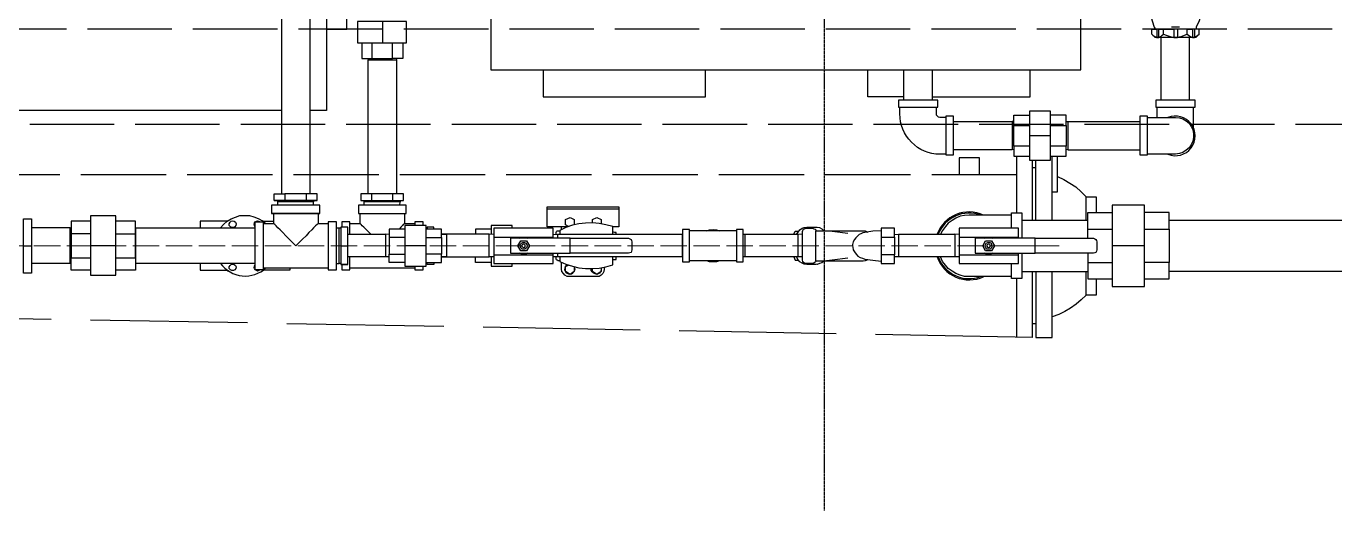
# Model space of a CAD drawing. Header units: millimetres. Extents: x -300 to 383236, y -195106 to -144646.
# Drawn here: x 24744 to 25972, y -175799 to -175343 of the extents above; entities that cross this region are included whole.
import ezdxf

# ---------------------------------------------------------------- set-up
doc = ezdxf.new("R2010")
doc.units = ezdxf.units.MM
doc.header["$LTSCALE"] = 60
doc.linetypes.add('CENTER2', pattern=[28.575, 19.05, -3.175, 3.175, -3.175])
doc.linetypes.add('PDF_IMPORT', pattern=[1, 0.8, -0.2])
doc.layers.add('CENTER', color=1, linetype='CENTER2')
doc.layers.add('EQUIPMENT', color=253, linetype='Continuous', lineweight=0)

# ---------------------------------------------------------------- blocks, each defined once
blk = doc.blocks.new('A$C44261593')
h = blk.add_hatch()
h.set_pattern_fill('ANSI31', color=253, scale=100)
h.set_pattern_definition([(45, (0, -50460), (-224.5064, 224.5064), [])])
edge = h.paths.add_edge_path()
edge.add_line((-58347, -14256), (-58347, -14056))
edge.add_line((-58347, -14056), (-57547, -14056))
edge.add_line((-57547, -14056), (-57547, -15056))
edge.add_line((-57547, -15056), (-60547, -15056))
edge.add_line((-60547, -15056), (-60547, -31056))
edge.add_line((-60547, -31056), (-57647, -31056))
edge.add_line((-57647, -31056), (-57647, -32268))
edge.add_line((-57647, -32268), (-43347, -32268))
edge.add_line((-43347, -32268), (-43347, -29256))
edge.add_line((-43347, -29256), (-34347, -29256))
edge.add_line((-34347, -29256), (-34347, -14206))
edge.add_line((-34347, -14206), (-33547, -14206))
edge.add_line((-33547, -14206), (-33547, -29256))
edge.add_line((-33547, -29256), (-30497, -29256))
edge.add_line((-30497, -29256), (-30497, -30056))
edge.add_line((-30497, -30056), (-30547, -30056))
edge.add_line((-30547, -30056), (-30547, -34906))
edge.add_line((-30547, -34906), (-30569.2, -34906))
edge.add_arc((-31589.7, -35133.7), 1045.6, 12.5777, 76.5787)
edge.add_line((-31347, -34116.7), (-31347, -30056))
edge.add_line((-31347, -30056), (-42547, -30056))
edge.add_line((-42547, -30056), (-42547, -34906))
edge.add_line((-42547, -34906), (-43347, -34906))
edge.add_line((-43347, -34906), (-43347, -33068))
edge.add_line((-43347, -33068), (-57647, -33068))
edge.add_line((-57647, -33068), (-57647, -34906))
edge.add_line((-57647, -34906), (-58447, -34906))
edge.add_line((-58447, -34906), (-58447, -31856))
edge.add_line((-58447, -31856), (-66197, -31856))
edge.add_line((-66197, -31856), (-66197, -31056))
edge.add_line((-66197, -31056), (-61347, -31056))
edge.add_line((-61347, -31056), (-61347, -14256))
edge.add_line((-61347, -14256), (-58347, -14256))

msp = doc.modelspace()

# ---------------------------------------------------------------- linework, layer by layer
at = {"layer": 'CENTER', "color": 253, "ltscale": 0.001}
msp.add_line((25493, -174462.6), (25493, -175796.7), dxfattribs=at)
at = {"layer": 'EQUIPMENT', "color": 253, "lineweight": 25}
for points in [[(24983.6, -175421.8), (24721.2, -175421.8), (24721.2, -175158.2)], [(25026, -175215.9), (25026, -175421.8), (25010.4, -175421.8)], [(25026, -175345.6), (25045, -175345.6), (25045, -175215.9)], [(25180, -175302.7), (25180, -175381.8), (25180, -175382.6), (25180, -175383.4), (25180, -175383.7), (25733.7, -175383.7), (25733.7, -175383.4), (25733.7, -175382.6), (25733.7, -175381.8), (25733.7, -175244.7)], [(25803.6, -175291.6), (25803.6, -175291.8), (25802.8, -175293.4), (25800.7, -175299.5), (25798.8, -175305.6), (25797.8, -175312), (25797.2, -175318.6), (25797.8, -175324.9), (25798.8, -175331.3), (25800.7, -175337.6), (25802.8, -175343.7), (25803.6, -175345.3), (25803.6, -175345.6)], [(25842, -175291.6), (25842, -175291.8), (25842.2, -175293.4), (25844.9, -175299.5), (25846.7, -175305.6), (25847.5, -175312), (25848, -175318.6), (25847.5, -175324.9), (25846.7, -175331.3), (25844.9, -175337.6), (25842.2, -175343.7), (25842, -175345.3), (25842, -175345.6)], [(24983.6, -175307.7), (24983.6, -175499.8)], [(25010.4, -175307.7), (25010.4, -175499.8)], [(25078.4, -175338.4), (25078.4, -175358.3)], [(25800.4, -175350.3), (25800.4, -175345.6), (25805.2, -175345.6), (25805.2, -175353.2)], [(25807, -175353.2), (25807, -175345.6), (25811.5, -175345.6)], [(25809.1, -175412.2), (25809.1, -175353.5)], [(25811.5, -175350.3), (25811.5, -175345.6), (25821, -175345.6), (25821, -175353.2)], [(25826.3, -175343.7), (25822.6, -175343.7), (25818.9, -175343.7)], [(25833.7, -175350.3), (25833.7, -175345.6), (25824.5, -175345.6), (25824.5, -175353.2)], [(25833.7, -175345.6), (25838.5, -175345.6), (25838.5, -175353.2)], [(25835.9, -175412.2), (25835.9, -175353.5)], [(25844.9, -175350.3), (25844.9, -175345.6), (25840.4, -175345.6), (25840.4, -175353.2)], [(25059, -175358.3), (25059, -175373.1), (25068.6, -175373.1), (25087.9, -175373.1), (25087.9, -175358.3)], [(25068.6, -175358.3), (25068.6, -175373.1)], [(25097.4, -175358.3), (25097.4, -175373.1), (25087.9, -175373.1)], [(25064.9, -175373.1), (25064.9, -175374.4)], [(25064.9, -175499.8), (25064.9, -175374.4), (25065.4, -175374.4), (25066.2, -175374.4), (25067.8, -175374.4), (25069.6, -175374.4), (25072.3, -175374.4), (25075.2, -175374.4), (25078.4, -175374.4), (25081.3, -175374.4), (25083.9, -175374.4), (25086.6, -175374.4), (25088.4, -175374.4), (25090, -175374.4), (25091.3, -175374.4), (25091.6, -175374.4), (25091.6, -175499.8)], [(25091.3, -175373.1), (25091.6, -175374.4)], [(25229.2, -175383.7), (25229.2, -175409.1), (25381.6, -175409.1), (25381.6, -175383.7)], [(25567.8, -175409.1), (25534, -175409.1), (25534, -175383.7)], [(25567.8, -175412.2), (25567.8, -175383.7)], [(25594.6, -175409.1), (25686.4, -175409.1), (25686.4, -175383.7)], [(25594.6, -175412.2), (25594.6, -175383.7)], [(25607.5, -175428.4), (25601.4, -175428.4), (25600.4, -175428.1), (25599.3, -175427), (25598.3, -175426.3), (25598.3, -175424.9), (25598.3, -175418.8)], [(25671, -175435.8), (25671, -175426.3), (25685.6, -175426.3)], [(25720.2, -175435.8), (25720.2, -175426.3), (25705.4, -175426.3)], [(25796.2, -175428.4), (25802.3, -175428.4), (25805.7, -175428.4), (25809.1, -175428.4), (25812.3, -175428.4), (25815.2, -175428.4), (25817.9, -175428.4), (25820, -175428.4), (25821.6, -175428.4), (25822.1, -175428.4), (25822.6, -175428.4), (25826.3, -175428.6), (25829.5, -175429.7), (25832.7, -175431.5), (25835.6, -175433.7), (25837.5, -175436.8), (25839, -175440), (25839.6, -175443.7), (25839.6, -175447.2), (25839, -175450.6), (25837.5, -175454), (25835.6, -175456.9), (25832.7, -175459.1), (25829.5, -175461.2), (25826.3, -175462), (25822.6, -175462.8), (25822.1, -175462.8), (25821.6, -175462.8), (25820, -175462.8), (25817.9, -175462.8), (25815.2, -175462.8), (25812.3, -175462.8), (25809.1, -175462.8), (25805.7, -175462.8), (25802.3, -175462.8), (25796.2, -175462.8)], [(25805.4, -175428.4), (25805.4, -175424.9), (25805.4, -175418.8)], [(25839.6, -175438.2), (25839.6, -175435.2), (25839.6, -175432.1), (25839.6, -175428.4), (25839.6, -175424.9), (25839.6, -175418.8)], [(25614.1, -175432.1), (25669.4, -175432.1), (25669.4, -175432.6), (25669.4, -175433.4), (25669.4, -175435), (25669.4, -175436.8), (25669.4, -175439.5), (25669.4, -175442.4), (25669.4, -175445.6), (25669.4, -175448.5), (25669.4, -175451.1), (25669.4, -175453.8), (25669.4, -175455.6), (25669.4, -175457.2), (25669.4, -175458.5), (25669.4, -175458.8), (25614.1, -175458.8)], [(25671, -175432.1), (25669.4, -175432.1)], [(25685.6, -175455.1), (25671, -175455.1), (25671, -175435.8), (25685.6, -175435.8)], [(25705.4, -175435.8), (25720.2, -175435.8), (25720.2, -175455.1), (25705.4, -175455.1)], [(25720.2, -175432.1), (25721.8, -175432.1), (25721.8, -175432.6), (25721.8, -175433.4), (25721.8, -175435), (25721.8, -175436.8), (25721.8, -175439.5), (25721.8, -175442.4), (25721.8, -175445.6), (25721.8, -175448.5), (25721.8, -175451.1), (25721.8, -175453.8), (25721.8, -175455.6), (25721.8, -175457.2), (25721.8, -175458.5), (25721.8, -175458.8), (25720.2, -175458.5)], [(25721.8, -175432.1), (25789.6, -175432.1)], [(25705.4, -175445.6), (25685.6, -175445.6)], [(25638.8, -175482.1), (25638.8, -175466.2), (25638.5, -175466.2), (25637.4, -175466.2), (25635.8, -175466.2), (25634, -175466.2), (25631.3, -175466.2), (25629.2, -175466.2), (25626.6, -175466.2), (25624.5, -175466.2), (25622.1, -175466.2), (25621, -175466.2), (25620, -175466.2), (25619.7, -175466.2), (25619.7, -175482.1)], [(25671, -175458.5), (25669.4, -175458.8)], [(25671, -175455.1), (25671, -175464.6), (25685.6, -175464.6)], [(25673.7, -175517.8), (25673.7, -175510.7), (25673.7, -175504), (25673.7, -175497.2), (25673.7, -175491.3), (25673.7, -175485.8), (25673.7, -175480.8), (25673.7, -175476.3), (25673.7, -175472.6), (25673.7, -175469.1), (25673.7, -175466.5), (25673.7, -175464.6)], [(25705.4, -175464.6), (25720.2, -175464.6), (25720.2, -175455.1)], [(25707, -175524.7), (25707, -175517), (25707, -175509.9), (25707, -175503), (25707, -175496.6), (25707, -175490.5), (25707, -175485.3), (25707, -175480.2), (25707, -175464.6)], [(25707, -175498), (25711.8, -175498), (25711.8, -175464.6)], [(25721.8, -175458.8), (25789.6, -175458.8)], [(25688.5, -175524.7), (25688.5, -175517), (25688.5, -175509.6), (25688.5, -175503), (25688.5, -175496.4), (25688.5, -175490.3), (25688.5, -175485), (25688.5, -175479.7), (25688.5, -175475.5), (25688.5, -175471.5), (25688.5, -175468.3)], [(25691.7, -175475.7), (25688.5, -175475.7)], [(25691.7, -175524.7), (25691.7, -175517), (25691.7, -175509.6), (25691.7, -175503), (25691.7, -175496.4), (25691.7, -175490.3), (25691.7, -175485), (25691.7, -175479.7), (25691.7, -175475.5), (25691.7, -175471.5), (25691.7, -175468.3)], [(25711.8, -175483.7), (25717.9, -175486.6), (25723.4, -175489.8), (25729.2, -175493.5), (25734.3, -175498), (25738.8, -175502.7)], [(24980.2, -175510.7), (24980.2, -175507.5), (24980.2, -175506.2), (24976.8, -175506.2), (24976.8, -175499.8), (24986.8, -175499.8)], [(25007.2, -175506.2), (25017.2, -175506.2), (25017.2, -175499.8), (25007.2, -175499.8)], [(25068, -175499.8), (25058, -175499.8), (25058, -175506.2), (25068, -175506.2), (25088.2, -175506.2), (25088.2, -175499.8), (25068, -175499.8), (25068, -175506.2)], [(25088.2, -175506.2), (25098.2, -175506.2), (25098.2, -175499.8), (25088.2, -175499.8)], [(25738.8, -175524.7), (25738.8, -175519.9), (25738.8, -175515.4), (25738.8, -175511.4), (25738.8, -175508.3), (25738.8, -175505.9), (25738.8, -175504.3), (25738.8, -175503), (25738.8, -175502.7), (25748.3, -175502.7), (25748.3, -175503), (25748.3, -175504), (25748.3, -175505.6), (25748.3, -175507.7), (25748.3, -175510.7), (25748.3, -175513.8), (25748.3, -175517.5)], [(25019.6, -175518.3), (25019.6, -175510.7), (25019.4, -175510.7), (25018.3, -175510.7), (25016.5, -175510.7), (25014.1, -175510.7), (25011.7, -175510.7), (25008.5, -175510.7), (25004.5, -175510.7), (25000.8, -175510.7), (24997.1, -175510.7), (24993.2, -175510.7), (24989.5, -175510.7), (24986, -175510.7), (24982.8, -175510.7), (24979.9, -175510.7), (24977.6, -175510.7), (24976, -175510.7), (24974.9, -175510.7), (24974.4, -175510.7), (24974.4, -175518.3)], [(24976.8, -175506.2), (24986.8, -175506.2)], [(25017.2, -175506.2), (25013.8, -175506.2), (25013.5, -175506.2), (25012.5, -175506.2), (25010.6, -175506.2), (25008.5, -175506.2), (25005.6, -175506.2), (25002.4, -175506.2), (24999, -175506.2), (24995.5, -175506.2), (24991.8, -175506.2), (24988.7, -175506.2), (24986, -175506.2), (24983.4, -175506.2), (24981.8, -175506.2), (24980.5, -175506.2), (24980.2, -175506.2)], [(25013.8, -175506.2), (25013.8, -175507.5), (25013.5, -175507.5), (25012.5, -175507.5), (25010.6, -175507.5), (25008.5, -175507.5), (25005.6, -175507.5), (25002.4, -175507.5), (24999, -175507.5), (24995.5, -175507.5), (24991.8, -175507.5), (24988.7, -175507.5), (24986, -175507.5), (24983.4, -175507.5), (24981.8, -175507.5), (24980.5, -175507.5), (24980.2, -175507.5)], [(25013.8, -175510.7), (25013.8, -175507.5)], [(25095, -175506.2), (25095, -175507.5), (25094.8, -175507.5), (25093.4, -175507.5), (25091.9, -175507.5), (25089.5, -175507.5), (25086.6, -175507.5), (25083.4, -175507.5), (25080, -175507.5), (25076.5, -175507.5), (25072.8, -175507.5), (25069.6, -175507.5), (25067, -175507.5), (25064.6, -175507.5), (25062.8, -175507.5), (25061.7, -175507.5), (25061.4, -175507.5), (25061.4, -175506.2)], [(25061.4, -175510.7), (25061.4, -175507.5)], [(25094.8, -175510.7), (25095, -175507.5)], [(25300.3, -175514.4), (25233.1, -175514.4), (25233.1, -175512.2), (25300.3, -175512.2), (25300.3, -175514.4), (25300.3, -175531), (25294.5, -175531)], [(25252.2, -175531), (25233.1, -175531), (25233.1, -175514.4)], [(24741.5, -175548.8), (24749, -175548.8), (24749, -175574.2), (24741.5, -175574.2), (24741.5, -175548.8), (24741.5, -175523.4), (24749, -175523.4), (24749, -175548.8)], [(24804.3, -175525.7), (24786.3, -175525.7), (24786.3, -175537.4), (24786.3, -175560.1), (24804.3, -175560.1)], [(24828.3, -175537.4), (24846.6, -175537.4), (24846.6, -175525.7), (24828.3, -175525.7)], [(24933.9, -175524.9), (24932.3, -175525.5), (24930.5, -175525.7), (24907.4, -175525.7), (24907.4, -175526.3), (24907.4, -175526.8), (24907.4, -175528.1), (24907.4, -175530), (24907.4, -175531.8)], [(24926.5, -175531.8), (24929.4, -175528.6), (24932.6, -175525.5), (24936.3, -175523.4), (24940.5, -175521.8), (24944.7, -175520.4), (24949, -175520.2), (24953.5, -175520.4), (24957.7, -175521.5), (24961.7, -175523.1), (24965.7, -175525.2), (24969.1, -175527.9)], [(24959, -175530.5), (24958.2, -175529.7), (24958, -175528.4), (24958.2, -175527.1), (24959, -175526.3), (24960.1, -175525.5), (24961.2, -175525.2), (24962.5, -175525.5), (24963.8, -175526.3)], [(24963.8, -175571.2), (24962.5, -175571.8), (24961.2, -175572.3), (24960.1, -175571.8), (24959, -175571.2), (24959, -175571), (24959, -175569.7), (24959, -175568.1), (24959, -175566), (24959, -175563), (24959, -175559.9), (24959, -175556.4), (24959, -175552.5), (24959, -175548.8), (24959, -175544.8), (24959, -175541.1), (24959, -175537.4), (24959, -175534.2), (24959, -175531.6), (24959, -175529.4), (24959, -175527.3), (24959, -175526.5), (24959, -175526.3), (24966.4, -175526.3), (24966.4, -175526.5), (24966.4, -175527.3), (24966.4, -175529.4), (24966.4, -175531.6), (24966.4, -175534.2), (24966.4, -175537.4), (24966.4, -175541.1), (24966.4, -175544.8), (24966.4, -175548.8), (24966.4, -175552.5), (24966.4, -175556.4), (24966.4, -175559.9), (24966.4, -175563), (24966.4, -175566), (24966.4, -175568.1), (24966.4, -175569.7), (24966.4, -175571), (24966.4, -175571.2), (24959, -175571.2)], [(24965.4, -175524.9), (24967.2, -175525.5), (24968.8, -175525.7), (24976.5, -175525.7)], [(25018, -175518.3), (25018, -175527.9), (25017.8, -175528.1), (25017, -175528.6), (25015.7, -175530), (25013.8, -175531.8), (25012, -175533.7), (25009.3, -175536.3), (25006.7, -175539.2), (25003.5, -175542.4), (25000.3, -175545.6), (24997.1, -175548.8), (24994, -175545.6), (24990.8, -175542.4), (24987.6, -175539.2), (24985, -175536.3), (24982.3, -175533.7), (24980.2, -175531.8), (24978.6, -175530), (24977.3, -175528.6), (24976.5, -175528.1), (24976.5, -175527.9), (24976.5, -175518.3)], [(25047.9, -175537.9), (25047.9, -175534.7), (25047.9, -175531.6), (25047.9, -175529.4), (25047.9, -175527.9), (25047.9, -175526.5), (25047.9, -175526.3), (25040.3, -175526.3), (25040.3, -175526.5), (25040.3, -175527.3), (25040.3, -175528.9), (25040.3, -175531.3)], [(25067.5, -175537.9), (25064.9, -175535.3), (25062.8, -175533.1), (25060.9, -175531.3), (25059.3, -175530), (25058.3, -175528.6), (25057.7, -175528.1), (25057.5, -175527.9), (25057.5, -175518.3)], [(25099, -175518.3), (25099, -175527.9), (25099, -175528.1), (25097.9, -175528.6), (25097.1, -175529.7), (25095.6, -175531.3), (25094, -175533.1)], [(25116.5, -175529.7), (25116.5, -175528.1), (25116.5, -175527.1), (25116.5, -175526.5), (25116.5, -175526.3), (25108.8, -175526.3), (25108.8, -175526.5), (25108.8, -175527.1), (25108.8, -175528.1), (25108.8, -175529.7)], [(25294.5, -175537.9), (25294.5, -175530.5), (25288.2, -175528.9), (25281.8, -175527.9), (25275.5, -175527.1), (25269.1, -175527.3), (25262.8, -175528.1), (25256.7, -175529.4), (25250.6, -175531.6), (25244.8, -175534.2), (25244.8, -175537.9)], [(25253, -175530.5), (25250.3, -175528.9), (25250.3, -175524.1), (25254.6, -175522), (25258.5, -175524.1), (25258.5, -175528.9)], [(25275.5, -175527.1), (25275.5, -175524.1), (25279.7, -175522), (25283.7, -175524.1), (25283.7, -175528.1)], [(25668.9, -175519.9), (25660.7, -175519.9), (25656.2, -175519.9), (25651.7, -175519.9), (25647.5, -175519.9), (25643.5, -175519.9), (25640.1, -175519.9), (25636.9, -175519.9), (25634, -175519.9), (25632.1, -175519.9), (25630.5, -175519.9), (25629.5, -175519.9), (25629.2, -175519.9), (25624.7, -175520.2), (25620.5, -175521), (25616.5, -175522.6), (25613.1, -175524.9), (25609.4, -175527.3), (25606.7, -175530.5), (25604.1, -175534.2), (25602.2, -175537.9)], [(25668.9, -175532.1), (25668.9, -175528.6), (25668.9, -175525.5), (25668.9, -175522.6), (25668.9, -175520.7), (25668.9, -175519.1), (25668.9, -175518.3), (25668.9, -175517.8), (25678.4, -175517.8), (25678.4, -175518.3), (25678.4, -175519.1), (25678.4, -175520.7), (25678.4, -175523.1), (25678.4, -175525.7), (25678.4, -175529.4), (25678.4, -175533.1), (25678.4, -175537.4), (25678.4, -175541.6)], [(25678.4, -175524.7), (25740.4, -175524.7)], [(25740.4, -175533.1), (25740.4, -175517.5), (25763.1, -175517.5)], [(25816.6, -175533.1), (25816.6, -175517.5), (25793.5, -175517.5)], [(25816.6, -175524.7), (26349.2, -175524.7), (26349.2, -175524.9), (26349.2, -175525.7), (26349.2, -175527.9), (26349.2, -175530.2), (26349.2, -175533.1), (26349.2, -175536.6), (26349.2, -175540.6), (26349.2, -175544.5), (26349.2, -175548.8), (26349.2, -175552.7), (26349.2, -175557), (26349.2, -175560.7), (26349.2, -175564.4), (26349.2, -175567), (26349.2, -175569.7), (26349.2, -175571.2), (26349.2, -175572.6), (26349.2, -175572.8), (25816.6, -175572.8)], [(24785.5, -175531.8), (24749, -175531.8)], [(24786.3, -175565.2), (24785.5, -175565.2), (24785.5, -175564.9), (24785.5, -175563.8), (24785.5, -175562), (24785.5, -175559.9), (24785.5, -175557), (24785.5, -175553.8), (24785.5, -175550.3), (24785.5, -175546.9), (24785.5, -175543.7), (24785.5, -175540.6), (24785.5, -175537.6), (24785.5, -175535), (24785.5, -175533.4), (24785.5, -175532.1), (24785.5, -175531.8), (24786.3, -175531.8)], [(24804.3, -175537.4), (24786.3, -175537.4)], [(24846.6, -175531.8), (24846.9, -175531.8)], [(24846.6, -175560.1), (24846.6, -175537.4)], [(24959, -175565.2), (24846.9, -175565.2), (24846.9, -175564.9), (24846.9, -175563.8), (24846.9, -175562), (24846.9, -175559.9), (24846.9, -175557), (24846.9, -175553.8), (24846.9, -175550.3), (24846.9, -175546.9), (24846.9, -175543.7), (24846.9, -175540.6), (24846.9, -175537.6), (24846.9, -175535), (24846.9, -175533.4), (24846.9, -175532.1), (24846.9, -175531.8), (24959, -175531.8)], [(24966.4, -175527.9), (24976.5, -175527.9)], [(25018, -175527.9), (25027.6, -175527.9)], [(25035.2, -175531.8), (25037.9, -175531.8)], [(25039.5, -175565.4), (25037.9, -175565.4), (25037.9, -175565.2), (25037.9, -175563.8), (25037.9, -175562.2), (25037.9, -175559.9), (25037.9, -175557), (25037.9, -175553.8), (25037.9, -175550.3), (25037.9, -175546.9), (25037.9, -175543.2), (25037.9, -175540), (25037.9, -175537.4), (25037.9, -175535), (25037.9, -175533.1), (25037.9, -175532.1), (25037.9, -175531.8), (25039.5, -175531.8)], [(25045.8, -175537.9), (25081.3, -175537.9), (25081.3, -175538.2), (25081.3, -175539.5), (25081.3, -175541.1), (25081.3, -175543.2), (25081.3, -175545.8), (25081.3, -175548.8), (25081.3, -175551.7), (25081.3, -175554), (25081.3, -175556.4), (25081.3, -175558), (25081.3, -175558.8), (25081.3, -175559.1), (25045.8, -175559.1)], [(25047.9, -175527.9), (25057.5, -175527.9)], [(25084.7, -175538.2), (25081.3, -175537.9)], [(25099.5, -175533.1), (25084.7, -175533.1), (25084.7, -175540.8), (25084.7, -175556.4), (25099.5, -175556.4)], [(25099, -175527.9), (25108.8, -175527.9)], [(25119.4, -175540.8), (25133.9, -175540.8), (25133.9, -175533.1), (25119.4, -175533.1), (25119.4, -175532.1), (25119.4, -175531.8), (25120.4, -175531.8)], [(25126.8, -175533.1), (25126.8, -175531.3), (25120.4, -175531.3), (25120.4, -175533.1)], [(25133.9, -175538.2), (25138.4, -175537.9), (25138.4, -175538.2), (25138.4, -175539.5), (25138.4, -175541.1), (25138.4, -175543.2), (25138.4, -175545.8), (25138.4, -175548.8), (25138.4, -175551.7), (25138.4, -175554), (25138.4, -175556.4), (25138.4, -175558), (25138.4, -175558.8), (25138.4, -175559.1), (25133.9, -175559.1), (25138.4, -175559.1), (25178.6, -175559.1), (25178.6, -175558.8), (25178.6, -175558), (25178.6, -175556.4), (25178.6, -175554), (25178.6, -175551.7), (25178.6, -175548.8), (25178.6, -175545.8), (25178.6, -175543.2), (25178.6, -175541.1), (25178.6, -175539.5), (25178.6, -175538.2), (25178.6, -175537.9), (25138.4, -175537.9), (25133.9, -175537.9)], [(25180.5, -175533.1), (25165.9, -175533.1), (25165.9, -175537.9)], [(25183.1, -175538.2), (25178.6, -175537.9)], [(25200.3, -175532.1), (25200.3, -175529.7), (25180.5, -175529.7), (25180.5, -175537.9)], [(25238.7, -175541.6), (25238.7, -175540.6), (25238.7, -175532.1), (25183.1, -175532.1), (25183.1, -175540.6), (25238.7, -175540.6)], [(25238.7, -175538.2), (25242.7, -175537.9), (25242.7, -175538.2), (25242.7, -175539), (25242.7, -175540), (25242.7, -175541.6)], [(25241.6, -175537.9), (25241.6, -175536.3), (25241.9, -175535.3), (25242.4, -175534.7), (25243.2, -175534.7), (25244.8, -175534.7)], [(25242.7, -175537.9), (25359.6, -175537.9), (25359.6, -175538.2), (25359.6, -175539.5), (25359.6, -175541.1), (25359.6, -175543.2), (25359.6, -175545.8), (25359.6, -175548.8), (25359.6, -175551.7), (25359.6, -175554), (25359.6, -175556.4), (25359.6, -175558), (25359.6, -175558.8), (25359.6, -175559.1), (25242.7, -175559.1)], [(25246.6, -175533.1), (25246.6, -175531)], [(25251.9, -175531), (25251.7, -175531)], [(25297.7, -175537.9), (25297.7, -175536.1), (25296.1, -175536.1), (25295.1, -175535.8), (25294.5, -175535), (25294.5, -175534.5)], [(25360.1, -175537.9), (25359.6, -175537.9)], [(25410.7, -175534.7), (25366.5, -175534.7)], [(25382.9, -175534.7), (25385.5, -175533.7), (25388.7, -175533.4), (25391.9, -175533.7), (25394.8, -175534.7)], [(25417, -175537.9), (25418.4, -175537.9), (25418.4, -175538.2), (25418.4, -175539.5), (25418.4, -175541.1), (25418.4, -175543.2), (25418.4, -175545.8), (25418.4, -175548.8), (25418.4, -175551.7), (25418.4, -175554), (25418.4, -175556.4), (25418.4, -175558), (25418.4, -175558.8), (25418.4, -175559.1), (25417, -175559.1)], [(25418.4, -175537.9), (25468.1, -175537.9), (25468.1, -175538.2), (25468.1, -175539.5), (25468.1, -175541.1), (25468.1, -175543.2), (25468.1, -175545.8), (25468.1, -175548.8), (25468.1, -175551.7), (25468.1, -175554), (25468.1, -175556.4), (25468.1, -175558), (25468.1, -175558.8), (25468.1, -175559.1), (25418.4, -175559.1)], [(25464.4, -175537.9), (25465.7, -175535), (25468.9, -175535)], [(25467, -175537.9), (25468.6, -175535.8), (25470.2, -175533.7), (25472.3, -175532.1), (25474.2, -175531.6), (25476.8, -175531.3), (25485.6, -175531.3)], [(25472.6, -175538.2), (25468.1, -175537.9)], [(25515.2, -175560.4), (25500.4, -175562.2), (25492.7, -175563), (25485.3, -175563), (25484.8, -175563.8), (25483.4, -175564.9), (25482.1, -175565.2), (25475.8, -175565.2), (25474.4, -175564.9), (25473.7, -175564.4), (25472.9, -175563.3), (25472.6, -175562), (25472.6, -175561.7), (25472.6, -175560.7), (25472.6, -175559.1), (25472.6, -175557), (25472.6, -175554.3), (25472.6, -175551.7), (25472.6, -175548.8), (25472.6, -175545.6), (25472.6, -175542.9), (25472.6, -175540.6), (25472.6, -175538.2), (25472.6, -175536.6), (25472.6, -175535.8), (25472.6, -175535.3), (25472.9, -175534.2), (25473.7, -175533.1), (25474.4, -175532.6), (25475.8, -175532.1), (25482.1, -175532.1), (25483.4, -175532.6), (25484.8, -175533.1), (25485.3, -175534.5), (25485.6, -175534.5), (25529.5, -175534.5), (25531.6, -175534.7), (25534, -175535.8)], [(25481.6, -175532.1), (25483.7, -175531.3), (25486.4, -175531.3), (25488.5, -175531.6), (25490.8, -175532.9), (25492.7, -175534.5)], [(25534, -175561.7), (25531.6, -175562.8), (25529.5, -175563), (25485.6, -175563), (25485.3, -175563), (25485.3, -175562.8), (25485.3, -175561.5), (25485.3, -175559.9), (25485.3, -175557.5), (25485.3, -175554.8), (25485.3, -175551.9), (25485.3, -175548.8), (25485.3, -175545.6), (25485.3, -175542.4), (25485.3, -175539.8), (25485.3, -175537.6), (25485.3, -175535.8), (25485.3, -175534.7), (25485.3, -175534.5), (25492.7, -175534.7), (25500.4, -175535), (25515.2, -175536.8)], [(25546.4, -175534.5), (25538.7, -175535), (25531.1, -175536.1), (25529.2, -175536.6), (25527.4, -175537.4), (25525.8, -175538.2), (25524.2, -175539.5), (25522.6, -175541.1), (25521.3, -175542.9), (25520.2, -175544.8), (25519.7, -175547.4), (25519.7, -175548.8), (25520, -175550.1), (25520.2, -175552.5), (25521.3, -175554.3), (25522.9, -175556.4), (25524.5, -175558.3), (25526.6, -175559.6), (25528.9, -175560.4), (25531.1, -175561.2), (25538.7, -175562.2), (25546.4, -175563)], [(25546.4, -175540.6), (25559.1, -175540.6), (25559.1, -175532.1), (25546.4, -175532.1), (25546.4, -175536.3), (25546.4, -175540.6), (25546.4, -175548.5), (25546.4, -175548.8), (25546.4, -175557), (25546.4, -175561.2), (25546.4, -175565.2), (25559.1, -175565.2), (25559.1, -175557)], [(25559.1, -175538.2), (25562.6, -175537.9), (25562.6, -175538.2), (25562.6, -175539.5), (25562.6, -175541.1), (25562.6, -175543.2), (25562.6, -175545.8), (25562.6, -175548.8), (25562.6, -175551.7), (25562.6, -175554), (25562.6, -175556.4), (25562.6, -175558), (25562.6, -175558.8), (25562.6, -175559.1), (25559.1, -175559.1)], [(25562.6, -175537.9), (25615.7, -175537.9), (25615.7, -175538.2), (25615.7, -175539.5), (25615.7, -175541.1), (25615.7, -175543.2), (25615.7, -175545.8), (25615.7, -175548.8), (25615.7, -175551.7), (25615.7, -175554), (25615.7, -175556.4), (25615.7, -175558), (25615.7, -175558.8), (25615.7, -175559.1), (25562.6, -175559.1)], [(25619.7, -175538.2), (25615.7, -175537.9)], [(25675.3, -175541.6), (25675.3, -175540.6), (25675.3, -175532.1), (25619.7, -175532.1), (25619.7, -175540.6), (25675.3, -175540.6)], [(25740.4, -175541.6), (25740.4, -175533.1), (25763.1, -175533.1)], [(25793.5, -175533.1), (25816.6, -175533.1), (25816.6, -175564.4), (25793.5, -175564.4)], [(24828.3, -175548.8), (24804.3, -175548.8)], [(25039.5, -175548.8), (25039.5, -175566.2)], [(25045.8, -175566.2), (25045.8, -175548.8)], [(25099.5, -175540.8), (25084.7, -175540.8)], [(25119.4, -175548.8), (25099.5, -175548.8)], [(25133.9, -175540.8), (25133.9, -175556.4), (25119.4, -175556.4)], [(25183.1, -175540.6), (25183.1, -175557), (25238.7, -175557)], [(25254.6, -175541.6), (25246.6, -175541.6), (25245.3, -175541.6), (25244.3, -175541.6), (25226, -175541.6), (25224.9, -175541.6), (25223.6, -175541.6), (25198.7, -175541.6), (25198.7, -175555.6), (25223.6, -175555.6), (25224.9, -175555.6), (25226, -175555.6), (25244.3, -175555.6), (25245.3, -175555.6), (25246.6, -175555.6), (25254.6, -175555.6)], [(25207.2, -175541.6), (25209.1, -175541.1), (25210.9, -175540.8), (25213, -175541.1), (25214.9, -175541.6)], [(25559.1, -175540.6), (25559.1, -175557), (25546.4, -175557)], [(25619.7, -175540.6), (25619.7, -175557), (25675.3, -175557)], [(25690.9, -175541.6), (25683.2, -175541.6), (25681.6, -175541.6), (25680.6, -175541.6), (25662.6, -175541.6), (25661.2, -175541.6), (25659.9, -175541.6), (25634.8, -175541.6), (25634.8, -175555.6), (25659.9, -175555.6), (25661.2, -175555.6), (25662.6, -175555.6), (25680.6, -175555.6), (25681.6, -175555.6), (25683.2, -175555.6), (25690.9, -175555.6)], [(25643.5, -175541.6), (25645.4, -175541.1), (25647.2, -175540.8), (25649.1, -175541.1), (25651.2, -175541.6)], [(25793.5, -175548.8), (25763.1, -175548.8)], [(24804.3, -175571.5), (24786.3, -175571.5), (24786.3, -175560.1)], [(24828.3, -175560.1), (24846.6, -175560.1), (24846.6, -175571.5), (24828.3, -175571.5)], [(25040.3, -175566.2), (25040.3, -175568.3), (25040.3, -175569.9), (25040.3, -175571), (25040.3, -175571.2), (25047.9, -175571.2), (25047.9, -175570.7), (25047.9, -175569.7), (25047.9, -175568.1), (25047.9, -175565.4), (25047.9, -175562.8), (25047.9, -175559.1)], [(25084.7, -175559.1), (25081.3, -175559.1)], [(25099.5, -175564.4), (25084.7, -175564.4), (25084.7, -175556.4)], [(25120.4, -175565.4), (25119.4, -175565.4), (25119.4, -175565.2), (25119.4, -175564.4), (25133.9, -175564.4), (25133.9, -175556.4)], [(25126.8, -175564.4), (25126.8, -175566.2), (25120.4, -175566.2), (25120.4, -175564.4)], [(25180.5, -175564.4), (25165.9, -175564.4), (25165.9, -175559.1)], [(25183.1, -175559.1), (25178.6, -175559.1)], [(25180.5, -175559.1), (25180.5, -175567.8), (25200.3, -175567.8), (25200.3, -175565.2)], [(25183.1, -175557), (25183.1, -175565.2), (25238.7, -175565.2), (25238.7, -175557), (25238.7, -175555.6)], [(25214.9, -175555.6), (25213, -175556.4), (25210.9, -175556.7), (25209.1, -175556.4), (25207.2, -175555.6)], [(25242.7, -175555.6), (25242.7, -175557.2), (25242.7, -175558.3), (25242.7, -175559.1), (25238.7, -175559.1)], [(25244.8, -175562.8), (25243.2, -175562.8), (25242.4, -175562.2), (25241.9, -175561.7), (25241.6, -175561.2), (25241.6, -175559.1)], [(25244.8, -175559.1), (25244.8, -175563.3), (25250.6, -175566), (25256.7, -175567.8), (25262.8, -175569.4), (25269.1, -175569.9), (25275.5, -175569.9), (25281.8, -175569.7), (25288.2, -175568.3), (25294.5, -175566.5), (25294.5, -175559.1)], [(25286.6, -175568.6), (25286.6, -175570.7), (25286.3, -175572.8), (25285.3, -175574.7), (25283.7, -175576.3), (25281.8, -175577.3), (25279.7, -175577.6), (25253.8, -175577.6), (25251.7, -175577.3), (25249.5, -175576.3), (25248.2, -175574.7), (25246.9, -175572.8), (25246.6, -175570.7), (25246.6, -175564.4)], [(25294.5, -175563), (25294.5, -175562), (25295.1, -175561.5), (25296.1, -175561.5), (25297.7, -175561.5), (25297.7, -175559.1)], [(25360.1, -175559.1), (25359.6, -175559.1)], [(25410.7, -175562.8), (25366.5, -175562.8)], [(25394.8, -175562.8), (25391.9, -175563.6), (25388.7, -175563.8), (25385.5, -175563.6), (25382.9, -175562.8)], [(25464.4, -175559.1), (25465.7, -175562), (25468.9, -175562)], [(25485.6, -175566.2), (25476.8, -175566.2), (25474.2, -175566), (25472.3, -175564.9), (25470.2, -175563.6), (25468.6, -175561.7), (25467, -175559.1)], [(25472.6, -175559.1), (25468.1, -175559.1)], [(25492.7, -175563), (25490.8, -175564.6), (25488.5, -175565.4), (25486.4, -175566.2), (25483.7, -175566), (25481.6, -175565.2)], [(25668.9, -175577.6), (25660.7, -175577.6), (25656.2, -175577.6), (25651.7, -175577.6), (25647.5, -175577.6), (25643.5, -175577.6), (25640.1, -175577.6), (25636.9, -175577.6), (25634, -175577.6), (25632.1, -175577.6), (25630.5, -175577.6), (25629.5, -175577.6), (25629.2, -175577.6), (25624.7, -175577.3), (25620.5, -175576.3), (25616.5, -175574.7), (25613.1, -175572.6), (25609.4, -175569.9), (25606.7, -175566.7), (25604.1, -175563.3), (25602.2, -175559.1)], [(25619.7, -175559.1), (25615.7, -175559.1)], [(25619.7, -175557), (25619.7, -175565.2), (25675.3, -175565.2), (25675.3, -175557), (25675.3, -175555.6)], [(25651.2, -175555.6), (25649.1, -175556.4), (25647.2, -175556.7), (25645.4, -175556.4), (25643.5, -175555.6)], [(25678.4, -175555.6), (25678.4, -175560.1), (25678.4, -175564.4), (25678.4, -175568.1), (25678.4, -175571.2), (25678.4, -175574.2), (25678.4, -175576.3), (25678.4, -175578.1), (25678.4, -175579.2), (25678.4, -175579.4), (25668.9, -175579.4), (25668.9, -175579.2), (25668.9, -175578.1), (25668.9, -175576.5), (25668.9, -175574.4), (25668.9, -175571.8), (25668.9, -175568.6), (25668.9, -175565.2)], [(25740.4, -175555.6), (25740.4, -175564.4), (25763.1, -175564.4)], [(25740.4, -175564.4), (25740.4, -175579.7), (25763.1, -175579.7)], [(25793.5, -175579.7), (25816.6, -175579.7), (25816.6, -175564.4)], [(24785.5, -175565.2), (24749, -175565.2)], [(24846.6, -175565.2), (24846.9, -175565.2)], [(24907.4, -175565.2), (24907.4, -175567.5), (24907.4, -175569.1), (24907.4, -175570.2), (24907.4, -175571.2), (24907.4, -175571.5), (24930.5, -175571.5), (24932.3, -175571.5), (24933.9, -175572.6)], [(24959, -175571), (24958.2, -175569.9), (24958, -175569.1), (24958.2, -175567.8), (24959, -175566.7)], [(24991.6, -175569.4), (24991.6, -175570.7), (24991.6, -175571.2), (24991.6, -175571.5), (24968.8, -175571.5), (24967.2, -175571.5), (24965.4, -175572.6)], [(24966.4, -175569.4), (25027.6, -175569.4)], [(25035.2, -175565.4), (25037.9, -175565.4)], [(25047.9, -175569.4), (25108.8, -175569.4)], [(25108.8, -175567.8), (25108.8, -175569.1), (25108.8, -175570.2), (25108.8, -175571), (25108.8, -175571.2), (25116.5, -175571.2), (25116.5, -175571), (25116.5, -175570.2), (25116.5, -175569.1), (25116.5, -175567.8)], [(25258.5, -175568.3), (25258.5, -175572.8), (25254.6, -175575.5), (25250.3, -175572.8), (25250.3, -175568.1), (25253, -175566.7)], [(25258.5, -175569.1), (25259.1, -175570.7), (25258.5, -175572.3)], [(25283.2, -175573.1), (25282.1, -175574.2), (25280.8, -175574.9), (25279.7, -175575.5), (25278.1, -175574.9), (25276.5, -175574.4), (25275.2, -175573.1), (25274.4, -175571.8), (25274.4, -175569.9)], [(25283.7, -175572.3), (25283.9, -175570.7), (25283.7, -175569.4), (25283.7, -175572.8), (25279.7, -175575.5), (25275.5, -175572.8), (25275.5, -175569.9)], [(25678.4, -175572.8), (25740.4, -175572.8)], [(25688.5, -175634.5), (25688.5, -175634.2), (25688.5, -175632.9), (25688.5, -175631.3), (25688.5, -175628.7), (25688.5, -175625.5), (25688.5, -175621.8), (25688.5, -175617.3), (25688.5, -175612.3), (25688.5, -175606.7), (25688.5, -175600.9), (25688.5, -175594), (25688.5, -175587.4), (25688.5, -175580.2), (25688.5, -175572.8)], [(25691.7, -175572.8), (25691.7, -175580.2), (25691.7, -175587.4), (25691.7, -175594), (25691.7, -175600.9), (25691.7, -175606.7), (25691.7, -175612.3), (25691.7, -175617.3), (25691.7, -175621.8), (25691.7, -175625.5), (25691.7, -175628.7), (25691.7, -175631.3), (25691.7, -175632.9), (25691.7, -175634.2), (25691.7, -175634.5), (25707, -175634.5), (25707, -175634.2), (25707, -175632.9), (25707, -175631.3), (25707, -175628.7), (25707, -175625.5), (25707, -175621.8), (25707, -175617.3), (25707, -175612.3), (25707, -175606.7), (25707, -175600.9), (25707, -175594), (25707, -175587.4), (25707, -175580.2), (25707, -175572.8)], [(25748.3, -175579.7), (25748.3, -175583.7), (25748.3, -175586.9), (25748.3, -175589.8), (25748.3, -175591.9), (25748.3, -175593.5), (25748.3, -175594.5), (25748.3, -175594.8), (25738.8, -175594.8), (25738.8, -175594), (25738.8, -175593.2), (25738.8, -175591.4), (25738.8, -175588.7), (25738.8, -175585.5), (25738.8, -175581.8), (25738.8, -175577.6), (25738.8, -175572.8)], [(25673.7, -175634.5), (25673.7, -175634.2), (25673.7, -175632.9), (25673.7, -175631), (25673.7, -175628.7), (25673.7, -175625.2), (25673.7, -175621.5), (25673.7, -175617), (25673.7, -175612), (25673.7, -175606.4), (25673.7, -175600.1), (25673.7, -175593.7), (25673.7, -175586.9), (25673.7, -175579.4)], [(25738.8, -175594.8), (25734.3, -175599.3), (25729.5, -175603.3), (25724.2, -175607.2), (25718.7, -175610.4), (25713.1, -175613), (25707, -175615.4)], [(25691.7, -175621.8), (25688.5, -175621.8)]]:
    msp.add_lwpolyline(points, dxfattribs=at)
for points in [[(25078.4, -175338.4), (25055.1, -175338.4), (25055.1, -175358.3), (25078.4, -175358.3), (25101.1, -175358.3), (25101.1, -175338.4)], [(25844.9, -175350.3), (25841.7, -175353.5), (25841.2, -175353.5), (25840.4, -175353.5), (25838.5, -175353.5), (25836.1, -175353.5), (25833.2, -175353.5), (25829.8, -175353.5), (25826.3, -175353.5), (25822.6, -175353.5), (25818.9, -175353.5), (25815.2, -175353.5), (25812.1, -175353.5), (25809.1, -175353.5), (25807, -175353.5), (25805.2, -175353.5), (25804.1, -175353.5), (25803.6, -175353.5), (25800.4, -175350.3), (25801.5, -175351.1), (25802.8, -175352.2), (25804.1, -175352.7), (25805.2, -175353.2), (25807, -175353.2), (25807.8, -175352.7), (25809.1, -175352.2), (25810.2, -175351.1), (25811.5, -175350.3), (25813.9, -175351.1), (25816.6, -175352.2), (25818.7, -175352.7), (25821, -175353.2), (25824.5, -175353.2), (25826.6, -175352.7), (25829, -175352.2), (25831.1, -175351.1), (25833.7, -175350.3), (25834.8, -175351.1), (25836.1, -175352.2), (25837.5, -175352.7), (25838.5, -175353.2), (25840.4, -175353.2), (25841.2, -175352.7), (25842.5, -175352.2), (25843.5, -175351.1)], [(25599.6, -175412.2), (25599.3, -175412.2), (25598.3, -175412.2), (25596.4, -175412.2), (25594.3, -175412.2), (25591.4, -175412.2), (25588.2, -175412.2), (25584.8, -175412.2), (25581.3, -175412.2), (25577.4, -175412.2), (25573.9, -175412.2), (25570.8, -175412.2), (25567.8, -175412.2), (25565.7, -175412.2), (25564.1, -175412.2), (25562.8, -175412.2), (25562.6, -175412.2), (25562.6, -175418.8), (25562.8, -175418.8), (25564.1, -175418.8), (25565.7, -175418.8), (25567.8, -175418.8), (25570.8, -175418.8), (25573.9, -175418.8), (25577.4, -175418.8), (25581.3, -175418.8), (25584.8, -175418.8), (25588.2, -175418.8), (25591.4, -175418.8), (25594.3, -175418.8), (25596.4, -175418.8), (25598.3, -175418.8), (25599.3, -175418.8), (25599.6, -175418.8)], [(25841.2, -175412.2), (25840.9, -175412.2), (25839.6, -175412.2), (25838, -175412.2), (25835.9, -175412.2), (25833, -175412.2), (25829.8, -175412.2), (25826.3, -175412.2), (25822.6, -175412.2), (25818.9, -175412.2), (25815.5, -175412.2), (25812.3, -175412.2), (25809.4, -175412.2), (25807.3, -175412.2), (25805.4, -175412.2), (25804.4, -175412.2), (25804.1, -175412.2), (25804.1, -175418.8), (25804.4, -175418.8), (25805.4, -175418.8), (25807.3, -175418.8), (25809.4, -175418.8), (25812.3, -175418.8), (25815.5, -175418.8), (25818.9, -175418.8), (25822.6, -175418.8), (25826.3, -175418.8), (25829.8, -175418.8), (25833, -175418.8), (25835.9, -175418.8), (25838, -175418.8), (25839.6, -175418.8), (25840.9, -175418.8), (25841.2, -175418.8)], [(25607.5, -175426.8), (25614.1, -175426.8), (25614.1, -175427), (25614.1, -175428.4), (25614.1, -175430), (25614.1, -175432.1), (25614.1, -175435), (25614.1, -175438.2), (25614.1, -175441.6), (25614.1, -175445.6), (25614.1, -175449), (25614.1, -175452.4), (25614.1, -175455.6), (25614.1, -175458.5), (25614.1, -175460.6), (25614.1, -175462.8), (25614.1, -175463.6), (25614.1, -175463.8), (25607.5, -175463.8), (25607.5, -175463.6), (25607.5, -175462.8), (25607.5, -175460.6), (25607.5, -175458.5), (25607.5, -175455.6), (25607.5, -175452.4), (25607.5, -175449), (25607.5, -175445.6), (25607.5, -175441.6), (25607.5, -175438.2), (25607.5, -175435), (25607.5, -175432.1), (25607.5, -175430), (25607.5, -175428.4), (25607.5, -175427)], [(25685.6, -175445.6), (25685.6, -175468.3), (25705.4, -175468.3), (25705.4, -175445.6), (25705.4, -175422.3), (25685.6, -175422.3)], [(25796.2, -175463.8), (25789.6, -175463.8), (25789.6, -175463.6), (25789.6, -175462.8), (25789.6, -175460.6), (25789.6, -175458.5), (25789.6, -175455.6), (25789.6, -175452.4), (25789.6, -175449), (25789.6, -175445.6), (25789.6, -175441.6), (25789.6, -175438.2), (25789.6, -175435), (25789.6, -175432.1), (25789.6, -175430), (25789.6, -175428.4), (25789.6, -175427), (25789.6, -175426.8), (25796.2, -175426.8), (25796.2, -175427), (25796.2, -175428.4), (25796.2, -175430), (25796.2, -175432.1), (25796.2, -175435), (25796.2, -175438.2), (25796.2, -175441.6), (25796.2, -175445.6), (25796.2, -175449), (25796.2, -175452.4), (25796.2, -175455.6), (25796.2, -175458.5), (25796.2, -175460.6), (25796.2, -175462.8), (25796.2, -175463.6)], [(24986.8, -175506.2), (25007.2, -175506.2), (25007.2, -175499.8), (24986.8, -175499.8)], [(25055.9, -175518.3), (25056.1, -175518.3), (25056.9, -175518.3), (25058.5, -175518.3), (25060.9, -175518.3), (25063.8, -175518.3), (25067, -175518.3), (25070.4, -175518.3), (25074.1, -175518.3), (25078.4, -175518.3), (25082.1, -175518.3), (25086, -175518.3), (25089.5, -175518.3), (25092.7, -175518.3), (25095.6, -175518.3), (25097.7, -175518.3), (25099.3, -175518.3), (25100.3, -175518.3), (25100.6, -175518.3), (25100.6, -175510.7), (25100.3, -175510.7), (25099.3, -175510.7), (25097.7, -175510.7), (25095.6, -175510.7), (25092.7, -175510.7), (25089.5, -175510.7), (25086, -175510.7), (25082.1, -175510.7), (25078.4, -175510.7), (25074.1, -175510.7), (25070.4, -175510.7), (25067, -175510.7), (25063.8, -175510.7), (25060.9, -175510.7), (25058.5, -175510.7), (25056.9, -175510.7), (25056.1, -175510.7), (25055.9, -175510.7)], [(25763.1, -175548.8), (25763.1, -175586.9), (25793.5, -175586.9), (25793.5, -175548.8), (25793.5, -175510.7), (25763.1, -175510.7)], [(24828.3, -175548.8), (24828.3, -175520.7), (24804.3, -175520.7), (24804.3, -175548.8), (24804.3, -175576.3), (24828.3, -175576.3)], [(24937.9, -175525.2), (24939.2, -175525.5), (24940.5, -175526.5), (24941, -175528.1), (24940.8, -175529.7), (24940, -175531), (24938.7, -175531.6), (24937.1, -175531.6), (24935.8, -175531), (24934.7, -175529.7), (24934.7, -175528.1), (24935.5, -175526.5), (24936.3, -175525.5)], [(24976.5, -175518.3), (24975.2, -175518.3), (24974.4, -175518.3), (24974.9, -175518.3), (24975.7, -175518.3), (24977.3, -175518.3), (24979.7, -175518.3), (24982.3, -175518.3), (24985.5, -175518.3), (24989.2, -175518.3), (24993.2, -175518.3), (24997.1, -175518.3), (25001.1, -175518.3), (25005.1, -175518.3), (25008.5, -175518.3), (25011.7, -175518.3), (25014.6, -175518.3), (25016.7, -175518.3), (25018.3, -175518.3), (25019.4, -175518.3), (25019.6, -175518.3), (25018.8, -175518.3), (25018, -175518.3), (25017.8, -175518.3), (25016.5, -175518.3), (25014.9, -175518.3), (25012.5, -175518.3), (25009.8, -175518.3), (25006.1, -175518.3), (25002.7, -175518.3), (24999, -175518.3), (24995, -175518.3), (24991.3, -175518.3), (24987.9, -175518.3), (24984.7, -175518.3), (24981.8, -175518.3), (24979.1, -175518.3), (24977.6, -175518.3), (24976.8, -175518.3)], [(25035.2, -175571.2), (25035.2, -175571), (25035.2, -175569.7), (25035.2, -175568.1), (25035.2, -175566), (25035.2, -175563), (25035.2, -175559.9), (25035.2, -175556.4), (25035.2, -175552.5), (25035.2, -175548.8), (25035.2, -175544.8), (25035.2, -175541.1), (25035.2, -175537.4), (25035.2, -175534.2), (25035.2, -175531.6), (25035.2, -175529.4), (25035.2, -175527.3), (25035.2, -175526.5), (25035.2, -175526.3), (25027.6, -175526.3), (25027.6, -175526.5), (25027.6, -175527.3), (25027.6, -175529.4), (25027.6, -175531.6), (25027.6, -175534.2), (25027.6, -175537.4), (25027.6, -175541.1), (25027.6, -175544.8), (25027.6, -175548.8), (25027.6, -175552.5), (25027.6, -175556.4), (25027.6, -175559.9), (25027.6, -175563), (25027.6, -175566), (25027.6, -175568.1), (25027.6, -175569.7), (25027.6, -175571), (25027.6, -175571.2)], [(25045.8, -175531.3), (25039.5, -175531.3), (25039.5, -175548.8), (25045.8, -175548.8)], [(25119.4, -175548.8), (25119.4, -175529.7), (25099.5, -175529.7), (25099.5, -175548.8), (25099.5, -175567.8), (25119.4, -175567.8)], [(25360.1, -175533.4), (25360.1, -175533.7), (25360.1, -175534.7), (25360.1, -175536.3), (25360.1, -175538.4), (25360.1, -175541.1), (25360.1, -175544), (25360.1, -175547.2), (25360.1, -175550.3), (25360.1, -175553.5), (25360.1, -175556.4), (25360.1, -175558.8), (25360.1, -175561.2), (25360.1, -175562.8), (25360.1, -175563.6), (25360.1, -175563.8), (25366.5, -175563.8), (25366.5, -175563.6), (25366.5, -175562.8), (25366.5, -175561.2), (25366.5, -175558.8), (25366.5, -175556.4), (25366.5, -175553.5), (25366.5, -175550.3), (25366.5, -175547.2), (25366.5, -175544), (25366.5, -175541.1), (25366.5, -175538.4), (25366.5, -175536.3), (25366.5, -175534.7), (25366.5, -175533.7), (25366.5, -175533.4)], [(25410.7, -175533.4), (25410.7, -175533.7), (25410.7, -175534.7), (25410.7, -175536.3), (25410.7, -175538.4), (25410.7, -175541.1), (25410.7, -175544), (25410.7, -175547.2), (25410.7, -175550.3), (25410.7, -175553.5), (25410.7, -175556.4), (25410.7, -175558.8), (25410.7, -175561.2), (25410.7, -175562.8), (25410.7, -175563.6), (25410.7, -175563.8), (25417, -175563.8), (25417, -175563.6), (25417, -175562.8), (25417, -175561.2), (25417, -175558.8), (25417, -175556.4), (25417, -175553.5), (25417, -175550.3), (25417, -175547.2), (25417, -175544), (25417, -175541.1), (25417, -175538.4), (25417, -175536.3), (25417, -175534.7), (25417, -175533.7), (25417, -175533.4)], [(25213.6, -175553.5), (25208.3, -175553.5), (25205.4, -175548.8), (25208.3, -175544), (25213.6, -175544), (25216.5, -175548.8)], [(25210.9, -175551.9), (25209.3, -175551.7), (25208.5, -175550.6), (25207.7, -175549), (25207.7, -175547.4), (25208.8, -175546.1), (25210.1, -175545.6), (25211.7, -175545.6), (25213, -175546.1), (25213.8, -175547.4), (25214.1, -175549), (25213.6, -175550.6), (25212.2, -175551.7)], [(25210.9, -175547.2), (25210.1, -175547.4), (25209.3, -175548), (25209.3, -175549), (25210.1, -175550.1), (25210.9, -175550.3), (25212, -175550.1), (25212.5, -175549), (25212.5, -175548), (25212, -175547.4)], [(25309.3, -175555.6), (25254.6, -175555.6), (25254.6, -175541.6), (25309.3, -175541.6), (25310.7, -175542.1), (25311.7, -175542.7), (25312.3, -175543.7), (25312.5, -175544.8), (25312.5, -175552.5), (25312.3, -175553.8), (25311.7, -175554.8), (25310.7, -175555.4)], [(25650.1, -175553.5), (25644.3, -175553.5), (25641.9, -175548.8), (25644.3, -175544), (25650.1, -175544), (25652.8, -175548.8)], [(25647.2, -175551.9), (25645.6, -175551.7), (25644.8, -175550.6), (25644, -175549), (25644.3, -175547.4), (25645.1, -175546.1), (25646.7, -175545.6), (25648.3, -175545.6), (25649.6, -175546.1), (25650.1, -175547.4), (25650.4, -175549), (25649.9, -175550.6), (25648.8, -175551.7)], [(25647.2, -175547.2), (25646.4, -175547.4), (25645.6, -175548), (25645.6, -175549), (25646.4, -175550.1), (25647.2, -175550.3), (25648.3, -175550.1), (25648.8, -175549), (25648.8, -175548), (25648.3, -175547.4)], [(25748.8, -175544.8), (25748.8, -175552.5), (25748.6, -175553.8), (25748, -175554.8), (25747, -175555.4), (25745.6, -175555.6), (25690.9, -175555.6), (25690.9, -175541.6), (25745.6, -175541.6), (25747, -175542.1), (25748, -175542.7), (25748.6, -175543.7)], [(24937.9, -175566), (24939.2, -175566.2), (24940.5, -175567), (24941, -175568.3), (24940.8, -175569.9), (24940, -175571.2), (24938.7, -175571.8), (24937.1, -175571.8), (24935.8, -175571.2), (24934.7, -175569.9), (24934.7, -175568.3), (24935.5, -175567), (24936.3, -175566.2)], [(25039.5, -175566.2), (25045.8, -175566.2)]]:
    msp.add_lwpolyline(points, close=True, dxfattribs=at)
at = {"layer": 'EQUIPMENT', "color": 253, "linetype": 'PDF_IMPORT', "lineweight": 25, "ltscale": 1.65}
msp.add_lwpolyline([(26365.8, -175345.6), (24054.4, -175345.6), (24054.4, -175434.5), (26975.4, -175434.5)], dxfattribs=at)
at = {"layer": 'EQUIPMENT', "color": 253, "lineweight": 25}
msp.add_lwpolyline([(25607.5, -175462.8), (25601.4, -175462.8, -0.415475), (25564.1, -175424.9), (25564.1, -175418.8)], format="xyb", dxfattribs=at)
at = {"layer": 'EQUIPMENT', "color": 253, "linetype": 'PDF_IMPORT', "lineweight": 25, "ltscale": 1.663333}
msp.add_lwpolyline([(25673.7, -175482.1), (24645, -175482.1)], dxfattribs=at)
at = {"layer": 'EQUIPMENT', "color": 253, "linetype": 'PDF_IMPORT', "lineweight": 13, "ltscale": 0.515833}
msp.add_lwpolyline([(25673.7, -175548.8), (24645, -175548.8)], dxfattribs=at)
at = {"layer": 'EQUIPMENT', "color": 253, "lineweight": 13}
msp.add_lwpolyline([(25713.4, -175548.8), (25673.7, -175548.8)], dxfattribs=at)
at = {"layer": 'EQUIPMENT', "color": 253, "linetype": 'PDF_IMPORT', "lineweight": 25, "ltscale": 3.07}
msp.add_lwpolyline([(25688.5, -175634.5), (24645, -175615.4)], dxfattribs=at)
at = {"layer": 'EQUIPMENT', "color": 253, "lineweight": 25}
for centre, radius, start, end in [((25822.6, -175445.6), 18.6, 247.6523, 112.3477), ((25629, -175548.8), 31.9, 65.0793, 159.9618), ((25629.2, -175549.6), 31.6, 69.9325, 158.2719), ((25629.1, -175548.8), 31.8, 198.9235, 294.8481), ((25629.1, -175548.4), 31.1, 199.9596, 290.5858), ((24949.7, -175548.3), 28.7, 216.0381, 312.6111), ((25254.1, -175570.4), 4.73, 117.4009, 325.5921)]:
    msp.add_arc(centre, radius, start, end, dxfattribs=at)

# ---------------------------------------------------------------- block references
msp.add_blockref('A$C44261593', (71340, -144646.1))

doc.saveas('drawing.dxf')
